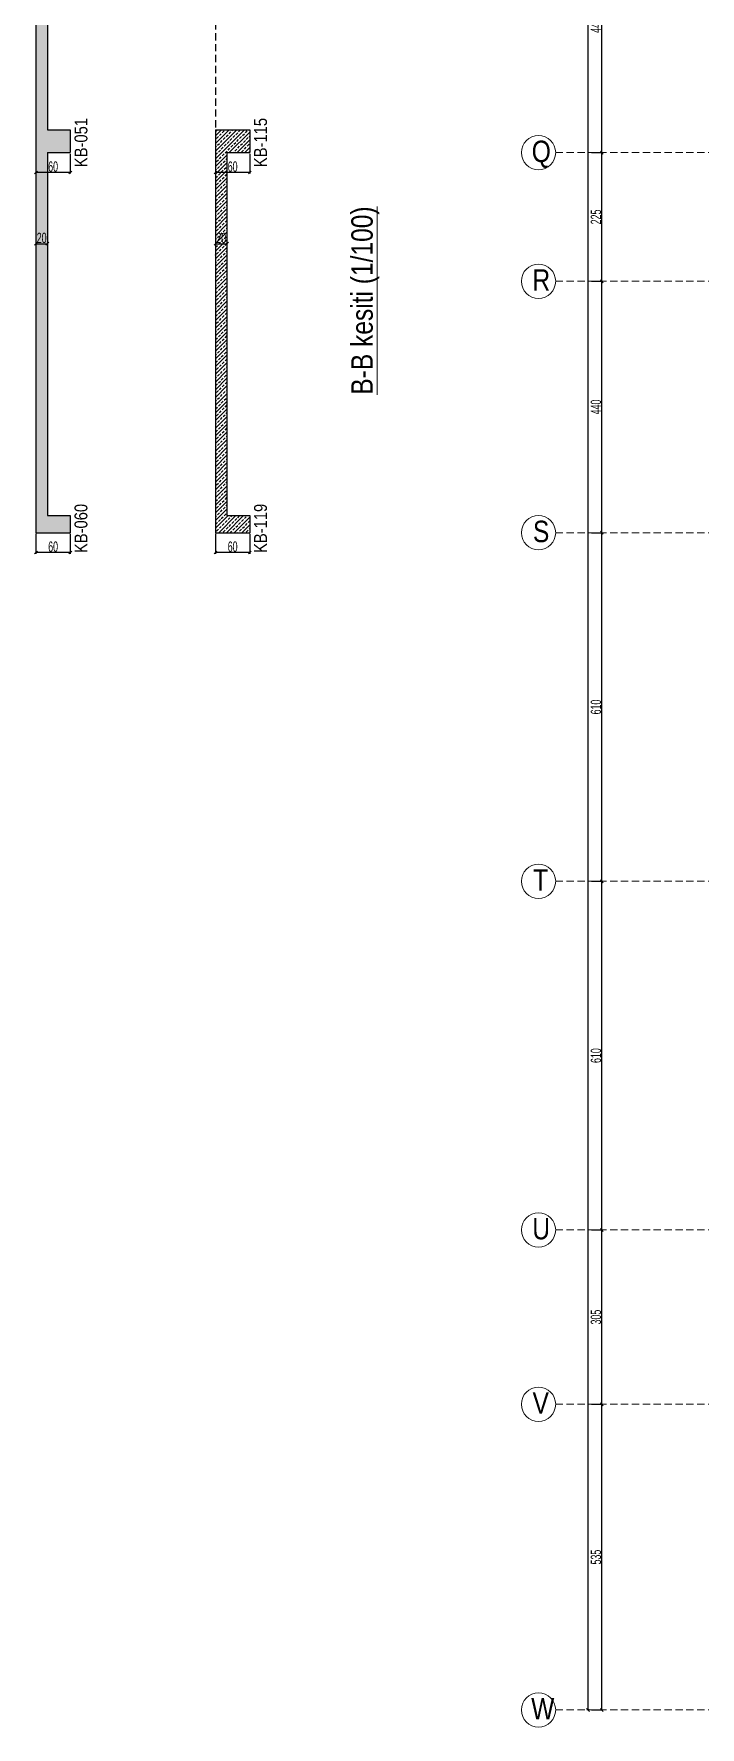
# Model space of a CAD drawing. Header units: millimetres. Extents: x 2300 to 11114, y 689 to 8824.
# Drawn here: x 2349 to 3515, y 1154 to 4117 of the extents above; entities that cross this region are included whole.
import ezdxf

# ---------------------------------------------------------------- set-up
doc = ezdxf.new("R2010")
doc.units = ezdxf.units.MM
doc.linetypes.add('DASHED', pattern=[19.05, 12.7, -6.35])
for name, color, linetype, lineweight in [('AKS BALONU (BEYKENT)', 7, 'Continuous', 20), ('AKS CIZGISI (BEYKENT)', 252, 'DASHED', 20), ('AKS NO (BEYKENT)', 3, 'Continuous', 20), ('AKS OLCU (BEYKENT)', 200, 'Continuous', 20), ('DOSEME SINIRI (BEYKENT)', 2, 'Continuous', 30), ('KESIT ISMI (BEYKENT)', 6, 'Continuous', 20), ('KESIT SINIRI (BEYKENT)', 241, 'DASHED', 20), ('KIRIS ISMI (BEYKENT)', 40, 'Continuous', 20), ('OLCU (BEYKENT)', 14, 'Continuous', 20), ('TARAMA (BEYKENT)', 252, 'Continuous', 25)]:
    doc.layers.add(name, color=color, linetype=linetype, lineweight=lineweight)
doc.styles.add('DSMOLC-50', font='bahnschrift light condensed', dxfattribs={"width": 0.75, "height": 18})
doc.styles.add('OLC-50', font='bahnschrift light condensed', dxfattribs={"width": 0.75, "height": 18})
doc.styles.add('YAZI (BEYKENT)', font='')
doc.styles.get('YAZI (BEYKENT)').set_extended_font_data('Bahnschrift Light Condensed')
doc.dimstyles.new('DSMOLC-50', dxfattribs={"dimtxt": 18, "dimasz": 5, "dimexe": 2, "dimexo": 2, "dimgap": 1, "dimtad": 1, "dimdec": 1, "dimrnd": 0.5, "dimzin": 12, "dimdsep": 46, "dimtxsty": 'DSMOLC-50', "dimblk": 'OBLIQUE', "dimblk1": 'OBLIQUE', "dimblk2": 'OBLIQUE', "dimcen": 0, "dimclrt": 7, "dimadec": 0, "dimazin": 0, "dimtfac": 1, "dimtdec": 4, "dimtix": 1, "dimtmove": 2, "dimatfit": 3, "dimfxl": 1, "dimtzin": 0, "dimarcsym": 0})

# ---------------------------------------------------------------- blocks, each defined once
blk = doc.blocks.new('_Oblique')
at = {"color": 0, "linetype": 'ByBlock', "lineweight": -2}
blk.add_line((-0.5, -0.5), (0.5, 0.5), dxfattribs=at)
blk = doc.blocks.new('*D247')
at = {"layer": 'AKS OLCU (BEYKENT)', "color": 0, "lineweight": -2, "transparency": 16777216}
for p, q in [((3324.6, 1718.9), (3344.6, 1718.9)), ((3342.6, 1183.9), (3342.6, 1718.9)), ((3324.6, 1183.9), (3344.6, 1183.9))]:
    blk.add_line(p, q, dxfattribs=at)
at = {"layer": 'DEFPOINTS', "color": 0, "transparency": 16777216}
for p in [(3322.6, 1718.9), (3342.6, 1718.9), (3322.6, 1183.9)]:
    blk.add_point(p, dxfattribs=at)
at = {"layer": 'AKS OLCU (BEYKENT)', "color": 0, "lineweight": -2, "transparency": 16777216, "xscale": 5, "yscale": 5, "zscale": 5}
for p, rotation in [((3342.6, 1718.9), 90), ((3342.6, 1183.9), 270)]:
    blk.add_blockref('_Oblique', p, dxfattribs=dict(at, rotation=rotation))
at = {"layer": 'AKS OLCU (BEYKENT)', "color": 7, "transparency": 16777216, "insert": (3332.4, 1451.4), "char_height": 18, "attachment_point": 5, "rotation": 90, "style": 'DSMOLC-50'}
blk.add_mtext('535', dxfattribs=at)
blk = doc.blocks.new('*D248')
at = {"layer": 'AKS OLCU (BEYKENT)', "color": 0, "lineweight": -2, "transparency": 16777216}
for p, q in [((3324.6, 2023.9), (3344.6, 2023.9)), ((3342.6, 1718.9), (3342.6, 2023.9)), ((3324.6, 1718.9), (3344.6, 1718.9))]:
    blk.add_line(p, q, dxfattribs=at)
at = {"layer": 'DEFPOINTS', "color": 0, "transparency": 16777216}
for p in [(3322.6, 2023.9), (3342.6, 2023.9), (3322.6, 1718.9)]:
    blk.add_point(p, dxfattribs=at)
at = {"layer": 'AKS OLCU (BEYKENT)', "color": 0, "lineweight": -2, "transparency": 16777216, "xscale": 5, "yscale": 5, "zscale": 5}
for p, rotation in [((3342.6, 2023.9), 90), ((3342.6, 1718.9), 270)]:
    blk.add_blockref('_Oblique', p, dxfattribs=dict(at, rotation=rotation))
at = {"layer": 'AKS OLCU (BEYKENT)', "color": 7, "transparency": 16777216, "insert": (3332.4, 1871.4), "char_height": 18, "attachment_point": 5, "rotation": 90, "style": 'DSMOLC-50'}
blk.add_mtext('305', dxfattribs=at)
blk = doc.blocks.new('*D249')
at = {"layer": 'AKS OLCU (BEYKENT)', "color": 0, "lineweight": -2, "transparency": 16777216}
for p, q in [((3324.6, 2633.9), (3344.6, 2633.9)), ((3342.6, 2023.9), (3342.6, 2633.9)), ((3324.6, 2023.9), (3344.6, 2023.9))]:
    blk.add_line(p, q, dxfattribs=at)
at = {"layer": 'DEFPOINTS', "color": 0, "transparency": 16777216}
for p in [(3322.6, 2633.9), (3342.6, 2633.9), (3322.6, 2023.9)]:
    blk.add_point(p, dxfattribs=at)
at = {"layer": 'AKS OLCU (BEYKENT)', "color": 0, "lineweight": -2, "transparency": 16777216, "xscale": 5, "yscale": 5, "zscale": 5}
for p, rotation in [((3342.6, 2633.9), 90), ((3342.6, 2023.9), 270)]:
    blk.add_blockref('_Oblique', p, dxfattribs=dict(at, rotation=rotation))
at = {"layer": 'AKS OLCU (BEYKENT)', "color": 7, "transparency": 16777216, "insert": (3332.4, 2328.9), "char_height": 18, "attachment_point": 5, "rotation": 90, "style": 'DSMOLC-50'}
blk.add_mtext('610', dxfattribs=at)
blk = doc.blocks.new('*D250')
at = {"layer": 'AKS OLCU (BEYKENT)', "color": 0, "lineweight": -2, "transparency": 16777216}
for p, q in [((3324.6, 3243.9), (3344.6, 3243.9)), ((3342.6, 2633.9), (3342.6, 3243.9)), ((3324.6, 2633.9), (3344.6, 2633.9))]:
    blk.add_line(p, q, dxfattribs=at)
at = {"layer": 'DEFPOINTS', "color": 0, "transparency": 16777216}
for p in [(3322.6, 3243.9), (3342.6, 3243.9), (3322.6, 2633.9)]:
    blk.add_point(p, dxfattribs=at)
at = {"layer": 'AKS OLCU (BEYKENT)', "color": 0, "lineweight": -2, "transparency": 16777216, "xscale": 5, "yscale": 5, "zscale": 5}
for p, rotation in [((3342.6, 3243.9), 90), ((3342.6, 2633.9), 270)]:
    blk.add_blockref('_Oblique', p, dxfattribs=dict(at, rotation=rotation))
at = {"layer": 'AKS OLCU (BEYKENT)', "color": 7, "transparency": 16777216, "insert": (3332.4, 2938.9), "char_height": 18, "attachment_point": 5, "rotation": 90, "style": 'DSMOLC-50'}
blk.add_mtext('610', dxfattribs=at)
blk = doc.blocks.new('*D251')
at = {"layer": 'AKS OLCU (BEYKENT)', "color": 0, "lineweight": -2, "transparency": 16777216}
for p, q in [((3324.6, 3683.9), (3344.6, 3683.9)), ((3342.6, 3243.9), (3342.6, 3683.9)), ((3324.6, 3243.9), (3344.6, 3243.9))]:
    blk.add_line(p, q, dxfattribs=at)
at = {"layer": 'DEFPOINTS', "color": 0, "transparency": 16777216}
for p in [(3322.6, 3683.9), (3342.6, 3683.9), (3322.6, 3243.9)]:
    blk.add_point(p, dxfattribs=at)
at = {"layer": 'AKS OLCU (BEYKENT)', "color": 0, "lineweight": -2, "transparency": 16777216, "xscale": 5, "yscale": 5, "zscale": 5}
for p, rotation in [((3342.6, 3683.9), 90), ((3342.6, 3243.9), 270)]:
    blk.add_blockref('_Oblique', p, dxfattribs=dict(at, rotation=rotation))
at = {"layer": 'AKS OLCU (BEYKENT)', "color": 7, "transparency": 16777216, "insert": (3332.4, 3463.9), "char_height": 18, "attachment_point": 5, "rotation": 90, "style": 'DSMOLC-50'}
blk.add_mtext('440', dxfattribs=at)
blk = doc.blocks.new('*D252')
at = {"layer": 'AKS OLCU (BEYKENT)', "color": 0, "lineweight": -2, "transparency": 16777216}
for p, q in [((3324.6, 3908.9), (3344.6, 3908.9)), ((3342.6, 3683.9), (3342.6, 3908.9)), ((3324.6, 3683.9), (3344.6, 3683.9))]:
    blk.add_line(p, q, dxfattribs=at)
at = {"layer": 'DEFPOINTS', "color": 0, "transparency": 16777216}
for p in [(3322.6, 3908.9), (3342.6, 3908.9), (3322.6, 3683.9)]:
    blk.add_point(p, dxfattribs=at)
at = {"layer": 'AKS OLCU (BEYKENT)', "color": 0, "lineweight": -2, "transparency": 16777216, "xscale": 5, "yscale": 5, "zscale": 5}
for p, rotation in [((3342.6, 3908.9), 90), ((3342.6, 3683.9), 270)]:
    blk.add_blockref('_Oblique', p, dxfattribs=dict(at, rotation=rotation))
at = {"layer": 'AKS OLCU (BEYKENT)', "color": 7, "transparency": 16777216, "insert": (3332.4, 3796.4), "char_height": 18, "attachment_point": 5, "rotation": 90, "style": 'DSMOLC-50'}
blk.add_mtext('225', dxfattribs=at)
blk = doc.blocks.new('*D253')
at = {"layer": 'AKS OLCU (BEYKENT)', "color": 0, "lineweight": -2, "transparency": 16777216}
for p, q in [((3324.6, 4353.9), (3344.6, 4353.9)), ((3342.6, 3908.9), (3342.6, 4353.9)), ((3324.6, 3908.9), (3344.6, 3908.9))]:
    blk.add_line(p, q, dxfattribs=at)
at = {"layer": 'DEFPOINTS', "color": 0, "transparency": 16777216}
for p in [(3322.6, 4353.9), (3342.6, 4353.9), (3322.6, 3908.9)]:
    blk.add_point(p, dxfattribs=at)
at = {"layer": 'AKS OLCU (BEYKENT)', "color": 0, "lineweight": -2, "transparency": 16777216, "xscale": 5, "yscale": 5, "zscale": 5}
for p, rotation in [((3342.6, 4353.9), 90), ((3342.6, 3908.9), 270)]:
    blk.add_blockref('_Oblique', p, dxfattribs=dict(at, rotation=rotation))
at = {"layer": 'AKS OLCU (BEYKENT)', "color": 7, "transparency": 16777216, "insert": (3332.5, 4131.4), "char_height": 18, "attachment_point": 5, "rotation": 90, "style": 'DSMOLC-50'}
blk.add_mtext('445', dxfattribs=at)
blk = doc.blocks.new('*D269')
at = {"layer": 'AKS OLCU (BEYKENT)', "color": 0, "lineweight": -2, "transparency": 16777216}
for p, q in [((3320.6, 8153.9), (3316.6, 8153.9)), ((3318.6, 1183.9), (3318.6, 8153.9)), ((3320.6, 1183.9), (3316.6, 1183.9))]:
    blk.add_line(p, q, dxfattribs=at)
at = {"layer": 'DEFPOINTS', "color": 0, "transparency": 16777216}
for p in [(3318.6, 8153.9), (3322.6, 8153.9), (3322.6, 1183.9)]:
    blk.add_point(p, dxfattribs=at)
at = {"layer": 'AKS OLCU (BEYKENT)', "color": 0, "lineweight": -2, "transparency": 16777216, "xscale": 5, "yscale": 5, "zscale": 5}
for p, rotation in [((3318.6, 8153.9), 90), ((3318.6, 1183.9), 270)]:
    blk.add_blockref('_Oblique', p, dxfattribs=dict(at, rotation=rotation))
at = {"layer": 'AKS OLCU (BEYKENT)', "color": 7, "transparency": 16777216, "insert": (3308.4, 4668.9), "char_height": 18, "attachment_point": 5, "rotation": 90, "style": 'DSMOLC-50'}
blk.add_mtext('6970', dxfattribs=at)
blk = doc.blocks.new('*D311')
at = {"layer": 'DEFPOINTS', "color": 0, "transparency": 16777216}
for p in [(2352.5, 3908.9), (2412.5, 3908.9), (2352.5, 3874.2)]:
    blk.add_point(p, dxfattribs=at)
at = {"layer": 'OLCU (BEYKENT)', "color": 0, "lineweight": -2, "transparency": 16777216}
for p, q in [((2352.5, 3906.9), (2352.5, 3872.2)), ((2412.5, 3906.9), (2412.5, 3872.2)), ((2412.5, 3874.2), (2352.5, 3874.2))]:
    blk.add_line(p, q, dxfattribs=at)
at = {"layer": 'OLCU (BEYKENT)', "color": 0, "lineweight": -2, "transparency": 16777216, "xscale": 5, "yscale": 5, "zscale": 5, "rotation": 180}
blk.add_blockref('_Oblique', (2352.5, 3874.2), dxfattribs=at)
at = {"layer": 'OLCU (BEYKENT)', "color": 0, "lineweight": -2, "transparency": 16777216, "xscale": 5, "yscale": 5, "zscale": 5}
blk.add_blockref('_Oblique', (2412.5, 3874.2), dxfattribs=at)
at = {"layer": 'OLCU (BEYKENT)', "color": 7, "lineweight": -3, "transparency": 16777216, "insert": (2382.5, 3884.4), "char_height": 18, "attachment_point": 5, "style": 'OLC-50'}
blk.add_mtext('60', dxfattribs=at)
blk = doc.blocks.new('*D312')
at = {"layer": 'DEFPOINTS', "color": 0, "transparency": 16777216}
for p in [(2352.5, 3777.7), (2372.5, 3777.7), (2372.5, 3749.5)]:
    blk.add_point(p, dxfattribs=at)
at = {"layer": 'OLCU (BEYKENT)', "color": 0, "lineweight": -2, "transparency": 16777216}
for p, q in [((2352.5, 3775.7), (2352.5, 3747.5)), ((2372.5, 3775.7), (2372.5, 3747.5)), ((2352.5, 3749.5), (2372.5, 3749.5))]:
    blk.add_line(p, q, dxfattribs=at)
at = {"layer": 'OLCU (BEYKENT)', "color": 0, "lineweight": -2, "transparency": 16777216, "xscale": 5, "yscale": 5, "zscale": 5, "rotation": 180}
blk.add_blockref('_Oblique', (2352.5, 3749.5), dxfattribs=at)
at = {"layer": 'OLCU (BEYKENT)', "color": 0, "lineweight": -2, "transparency": 16777216, "xscale": 5, "yscale": 5, "zscale": 5}
blk.add_blockref('_Oblique', (2372.5, 3749.5), dxfattribs=at)
at = {"layer": 'OLCU (BEYKENT)', "color": 7, "lineweight": -3, "transparency": 16777216, "insert": (2362.5, 3759.7), "char_height": 18, "attachment_point": 5, "style": 'OLC-50'}
blk.add_mtext('20', dxfattribs=at)
blk = doc.blocks.new('*D365')
at = {"layer": 'DEFPOINTS', "color": 0, "transparency": 16777216}
for p in [(2352.5, 3243.9), (2412.5, 3243.9), (2352.5, 3209.2)]:
    blk.add_point(p, dxfattribs=at)
at = {"layer": 'OLCU (BEYKENT)', "color": 0, "lineweight": -2, "transparency": 16777216}
for p, q in [((2352.5, 3241.9), (2352.5, 3207.2)), ((2412.5, 3241.9), (2412.5, 3207.2)), ((2412.5, 3209.2), (2352.5, 3209.2))]:
    blk.add_line(p, q, dxfattribs=at)
at = {"layer": 'OLCU (BEYKENT)', "color": 0, "lineweight": -2, "transparency": 16777216, "xscale": 5, "yscale": 5, "zscale": 5, "rotation": 180}
blk.add_blockref('_Oblique', (2352.5, 3209.2), dxfattribs=at)
at = {"layer": 'OLCU (BEYKENT)', "color": 0, "lineweight": -2, "transparency": 16777216, "xscale": 5, "yscale": 5, "zscale": 5}
blk.add_blockref('_Oblique', (2412.5, 3209.2), dxfattribs=at)
at = {"layer": 'OLCU (BEYKENT)', "color": 7, "lineweight": -3, "transparency": 16777216, "insert": (2382.5, 3219.4), "char_height": 18, "attachment_point": 5, "style": 'OLC-50'}
blk.add_mtext('60', dxfattribs=at)
blk = doc.blocks.new('*D366')
at = {"layer": 'DEFPOINTS', "color": 0, "transparency": 16777216}
for p in [(2666.7, 3908.9), (2726.7, 3908.9), (2666.7, 3874.2)]:
    blk.add_point(p, dxfattribs=at)
at = {"layer": 'OLCU (BEYKENT)', "color": 0, "lineweight": -2, "transparency": 16777216}
for p, q in [((2666.7, 3906.9), (2666.7, 3872.2)), ((2726.7, 3906.9), (2726.7, 3872.2)), ((2726.7, 3874.2), (2666.7, 3874.2))]:
    blk.add_line(p, q, dxfattribs=at)
at = {"layer": 'OLCU (BEYKENT)', "color": 0, "lineweight": -2, "transparency": 16777216, "xscale": 5, "yscale": 5, "zscale": 5, "rotation": 180}
blk.add_blockref('_Oblique', (2666.7, 3874.2), dxfattribs=at)
at = {"layer": 'OLCU (BEYKENT)', "color": 0, "lineweight": -2, "transparency": 16777216, "xscale": 5, "yscale": 5, "zscale": 5}
blk.add_blockref('_Oblique', (2726.7, 3874.2), dxfattribs=at)
at = {"layer": 'OLCU (BEYKENT)', "color": 7, "lineweight": -3, "transparency": 16777216, "insert": (2696.7, 3884.4), "char_height": 18, "attachment_point": 5, "style": 'OLC-50'}
blk.add_mtext('60', dxfattribs=at)
blk = doc.blocks.new('*D367')
at = {"layer": 'DEFPOINTS', "color": 0, "transparency": 16777216}
for p in [(2666.7, 3777.7), (2686.7, 3777.7), (2686.7, 3749.5)]:
    blk.add_point(p, dxfattribs=at)
at = {"layer": 'OLCU (BEYKENT)', "color": 0, "lineweight": -2, "transparency": 16777216}
for p, q in [((2666.7, 3775.7), (2666.7, 3747.5)), ((2686.7, 3775.7), (2686.7, 3747.5)), ((2666.7, 3749.5), (2686.7, 3749.5))]:
    blk.add_line(p, q, dxfattribs=at)
at = {"layer": 'OLCU (BEYKENT)', "color": 0, "lineweight": -2, "transparency": 16777216, "xscale": 5, "yscale": 5, "zscale": 5, "rotation": 180}
blk.add_blockref('_Oblique', (2666.7, 3749.5), dxfattribs=at)
at = {"layer": 'OLCU (BEYKENT)', "color": 0, "lineweight": -2, "transparency": 16777216, "xscale": 5, "yscale": 5, "zscale": 5}
blk.add_blockref('_Oblique', (2686.7, 3749.5), dxfattribs=at)
at = {"layer": 'OLCU (BEYKENT)', "color": 7, "lineweight": -3, "transparency": 16777216, "insert": (2676.7, 3759.7), "char_height": 18, "attachment_point": 5, "style": 'OLC-50'}
blk.add_mtext('20', dxfattribs=at)
blk = doc.blocks.new('*D368')
at = {"layer": 'DEFPOINTS', "color": 0, "transparency": 16777216}
for p in [(2666.7, 3243.9), (2726.7, 3243.9), (2666.7, 3209.2)]:
    blk.add_point(p, dxfattribs=at)
at = {"layer": 'OLCU (BEYKENT)', "color": 0, "lineweight": -2, "transparency": 16777216}
for p, q in [((2666.7, 3241.9), (2666.7, 3207.2)), ((2726.7, 3241.9), (2726.7, 3207.2)), ((2726.7, 3209.2), (2666.7, 3209.2))]:
    blk.add_line(p, q, dxfattribs=at)
at = {"layer": 'OLCU (BEYKENT)', "color": 0, "lineweight": -2, "transparency": 16777216, "xscale": 5, "yscale": 5, "zscale": 5, "rotation": 180}
blk.add_blockref('_Oblique', (2666.7, 3209.2), dxfattribs=at)
at = {"layer": 'OLCU (BEYKENT)', "color": 0, "lineweight": -2, "transparency": 16777216, "xscale": 5, "yscale": 5, "zscale": 5}
blk.add_blockref('_Oblique', (2726.7, 3209.2), dxfattribs=at)
at = {"layer": 'OLCU (BEYKENT)', "color": 7, "lineweight": -3, "transparency": 16777216, "insert": (2696.7, 3219.4), "char_height": 18, "attachment_point": 5, "style": 'OLC-50'}
blk.add_mtext('60', dxfattribs=at)

msp = doc.modelspace()

# ---------------------------------------------------------------- hatches: boundary and pattern name
at = {"layer": 'TARAMA (BEYKENT)', "lineweight": -3}
h = msp.add_hatch(dxfattribs=at)
h.set_pattern_fill('ANSI33', color=256, scale=1.5)
h.set_pattern_definition([(45, (1049.582, 417.84), (-6.735192, 6.735192), []), (45, (1056.317, 417.84), (-6.735192, 6.735192), [4.7625, -2.38125])])
h.paths.add_polyline_path([(2412.47, 3948.91), (2372.47, 3948.91), (2372.47, 4393.91), (2412.47, 4393.91), (2412.47, 4423.91), (2372.47, 4423.91), (2372.47, 4878.91), (2412.47, 4878.91), (2412.47, 4908.91), (2372.47, 4908.91), (2372.47, 5508.91), (2412.47, 5508.91), (2412.47, 5538.91), (2372.47, 5538.91), (2372.47, 5993.91), (2412.47, 5993.91), (2412.47, 6023.91), (2372.47, 6023.91), (2372.47, 6478.91), (2412.47, 6478.91), (2412.47, 6508.91), (2372.47, 6508.91), (2372.47, 7108.91), (2412.47, 7108.91), (2412.47, 7148.91), (2372.47, 7148.91), (2372.47, 7433.91), (2412.47, 7433.91), (2412.47, 7463.91), (2352.47, 7463.91), (2352.47, 7108.91), (2352.47, 6508.91), (2352.47, 4393.91), (2352.47, 3948.91), (2352.47, 3243.91), (2412.47, 3243.91), (2412.47, 3273.91), (2372.47, 3273.91), (2372.47, 3908.91), (2412.47, 3908.91)])
h = msp.add_hatch(dxfattribs=at)
h.set_pattern_fill('ANSI33', color=256, scale=1.5)
h.set_pattern_definition([(45, (762.339, 417.84), (-6.735192, 6.735192), []), (45, (769.074, 417.84), (-6.735192, 6.735192), [4.7625, -2.38125])])
h.paths.add_polyline_path([(2726.67, 3948.91), (2666.67, 3948.91), (2666.67, 3243.91), (2726.67, 3243.91), (2726.67, 3273.91), (2686.67, 3273.91), (2686.67, 3908.91), (2726.67, 3908.91)])

# ---------------------------------------------------------------- linework, layer by layer
at = {"layer": 'AKS BALONU (BEYKENT)'}
for centre in [(3231.88, 3908.91), (3231.88, 3683.91), (3231.88, 3243.91), (3231.88, 2633.91), (3231.88, 2023.91), (3231.88, 1718.91), (3231.88, 1183.91)]:
    msp.add_circle(centre, 30, dxfattribs=at)
at = {"layer": 'AKS CIZGISI (BEYKENT)'}
for p, q in [((3261.88, 3908.91), (10994.38, 3908.91)), ((3261.88, 3683.91), (10994.38, 3683.91)), ((3261.88, 3243.91), (10994.38, 3243.91)), ((3261.88, 2633.91), (10994.38, 2633.91)), ((3261.88, 2023.91), (10994.38, 2023.91)), ((3261.88, 1718.91), (10994.38, 1718.91)), ((3261.88, 1183.91), (10994.38, 1183.91))]:
    msp.add_line(p, q, dxfattribs=at)
at = {"layer": 'DOSEME SINIRI (BEYKENT)'}
for p, q in [((2352.47, 4393.91), (2352.47, 3948.91)), ((2372.47, 4393.91), (2372.47, 3948.91)), ((2352.47, 3948.91), (2352.47, 3243.91)), ((2372.47, 3948.91), (2412.47, 3948.91)), ((2412.47, 3948.91), (2412.47, 3908.91)), ((2666.67, 3948.91), (2726.67, 3948.91)), ((2666.67, 3948.91), (2666.67, 3243.91)), ((2726.67, 3948.91), (2726.67, 3908.91)), ((2372.47, 3908.91), (2412.47, 3908.91)), ((2372.47, 3908.91), (2372.47, 3273.91)), ((2686.67, 3908.91), (2726.67, 3908.91)), ((2686.67, 3908.91), (2686.67, 3273.91)), ((2372.47, 3273.91), (2412.47, 3273.91)), ((2412.47, 3273.91), (2412.47, 3243.91)), ((2686.67, 3273.91), (2726.67, 3273.91)), ((2726.67, 3273.91), (2726.67, 3243.91)), ((2352.47, 3243.91), (2412.47, 3243.91)), ((2666.67, 3243.91), (2726.67, 3243.91))]:
    msp.add_line(p, q, dxfattribs=at)
at = {"layer": 'KESIT SINIRI (BEYKENT)', "lineweight": -3}
msp.add_line((2666.67, 7108.91), (2666.67, 3948.91), dxfattribs=at)

# ---------------------------------------------------------------- texts
at = {"layer": 'AKS NO (BEYKENT)', "style": 'YAZI (BEYKENT)'}
for s, p in [('Q', (3219.98, 3892.41)), ('R', (3221.28, 3667.41)), ('S', (3222.14, 3227.41)), ('T', (3222.34, 2617.41)), ('U', (3220.96, 2007.41)), ('V', (3221.43, 1702.41)), ('W', (3219, 1167.41))]:
    msp.add_text(s, height=37.5, dxfattribs=at).set_placement(p)
at = {"layer": 'KESIT ISMI (BEYKENT)', "style": 'YAZI (BEYKENT)'}
msp.add_text('%%UB-B kesiti (1/100)', height=37.5, rotation=90, dxfattribs=at).set_placement((2941.78, 3485.38))
at = {"layer": 'KIRIS ISMI (BEYKENT)', "style": 'YAZI (BEYKENT)'}
for s, p in [('KB-051', (2442.47, 3883.58)), ('KB-115', (2756.67, 3883.63)), ('KB-060', (2442.47, 3208.34)), ('KB-119', (2756.67, 3208.53))]:
    msp.add_text(s, height=22.5, rotation=90, dxfattribs=at).set_placement(p)

# ---------------------------------------------------------------- dimensions: what is measured, and where the dimension line sits
at = {"layer": 'AKS OLCU (BEYKENT)'}
for base, p1, p2, picture, middle in [((3318.56, 8153.91), (3322.56, 1183.91), (3322.56, 8153.91), '*D269', (3308.37, 4668.91)), ((3342.56, 4353.91), (3322.56, 3908.91), (3322.56, 4353.91), '*D253', (3332.47, 4131.41)), ((3342.56, 3908.91), (3322.56, 3683.91), (3322.56, 3908.91), '*D252', (3332.37, 3796.41)), ((3342.56, 3683.91), (3322.56, 3243.91), (3322.56, 3683.91), '*D251', (3332.37, 3463.91)), ((3342.56, 3243.91), (3322.56, 2633.91), (3322.56, 3243.91), '*D250', (3332.37, 2938.91)), ((3342.56, 2633.91), (3322.56, 2023.91), (3322.56, 2633.91), '*D249', (3332.37, 2328.91)), ((3342.56, 2023.91), (3322.56, 1718.91), (3322.56, 2023.91), '*D248', (3332.37, 1871.41)), ((3342.56, 1718.91), (3322.56, 1183.91), (3322.56, 1718.91), '*D247', (3332.37, 1451.41))]:
    dim = msp.add_linear_dim(base=base, p1=p1, p2=p2, angle=90, dimstyle='DSMOLC-50', dxfattribs=at)
    dim.commit()
    dim.dimension.update_dxf_attribs({"geometry": picture, "text_midpoint": middle})
at = {"layer": 'OLCU (BEYKENT)', "lineweight": -3}
for base, p1, p2, picture, middle in [((2352.47, 3874.2), (2412.47, 3908.91), (2352.47, 3908.91), '*D311', (2382.47, 3884.39)), ((2666.67, 3874.2), (2726.67, 3908.91), (2666.67, 3908.91), '*D366', (2696.67, 3884.39)), ((2372.47, 3749.54), (2352.47, 3777.67), (2372.47, 3777.67), '*D312', (2362.47, 3759.73)), ((2686.67, 3749.54), (2666.67, 3777.67), (2686.67, 3777.67), '*D367', (2676.67, 3759.73)), ((2352.47, 3209.2), (2412.47, 3243.91), (2352.47, 3243.91), '*D365', (2382.47, 3219.39)), ((2666.67, 3209.2), (2726.67, 3243.91), (2666.67, 3243.91), '*D368', (2696.67, 3219.39))]:
    dim = msp.add_linear_dim(base=base, p1=p1, p2=p2, dimstyle='DSMOLC-50', override={"dimtxsty": 'OLC-50'}, dxfattribs=at)
    dim.commit()
    dim.dimension.update_dxf_attribs({"geometry": picture, "text_midpoint": middle})

doc.saveas('drawing.dxf')
